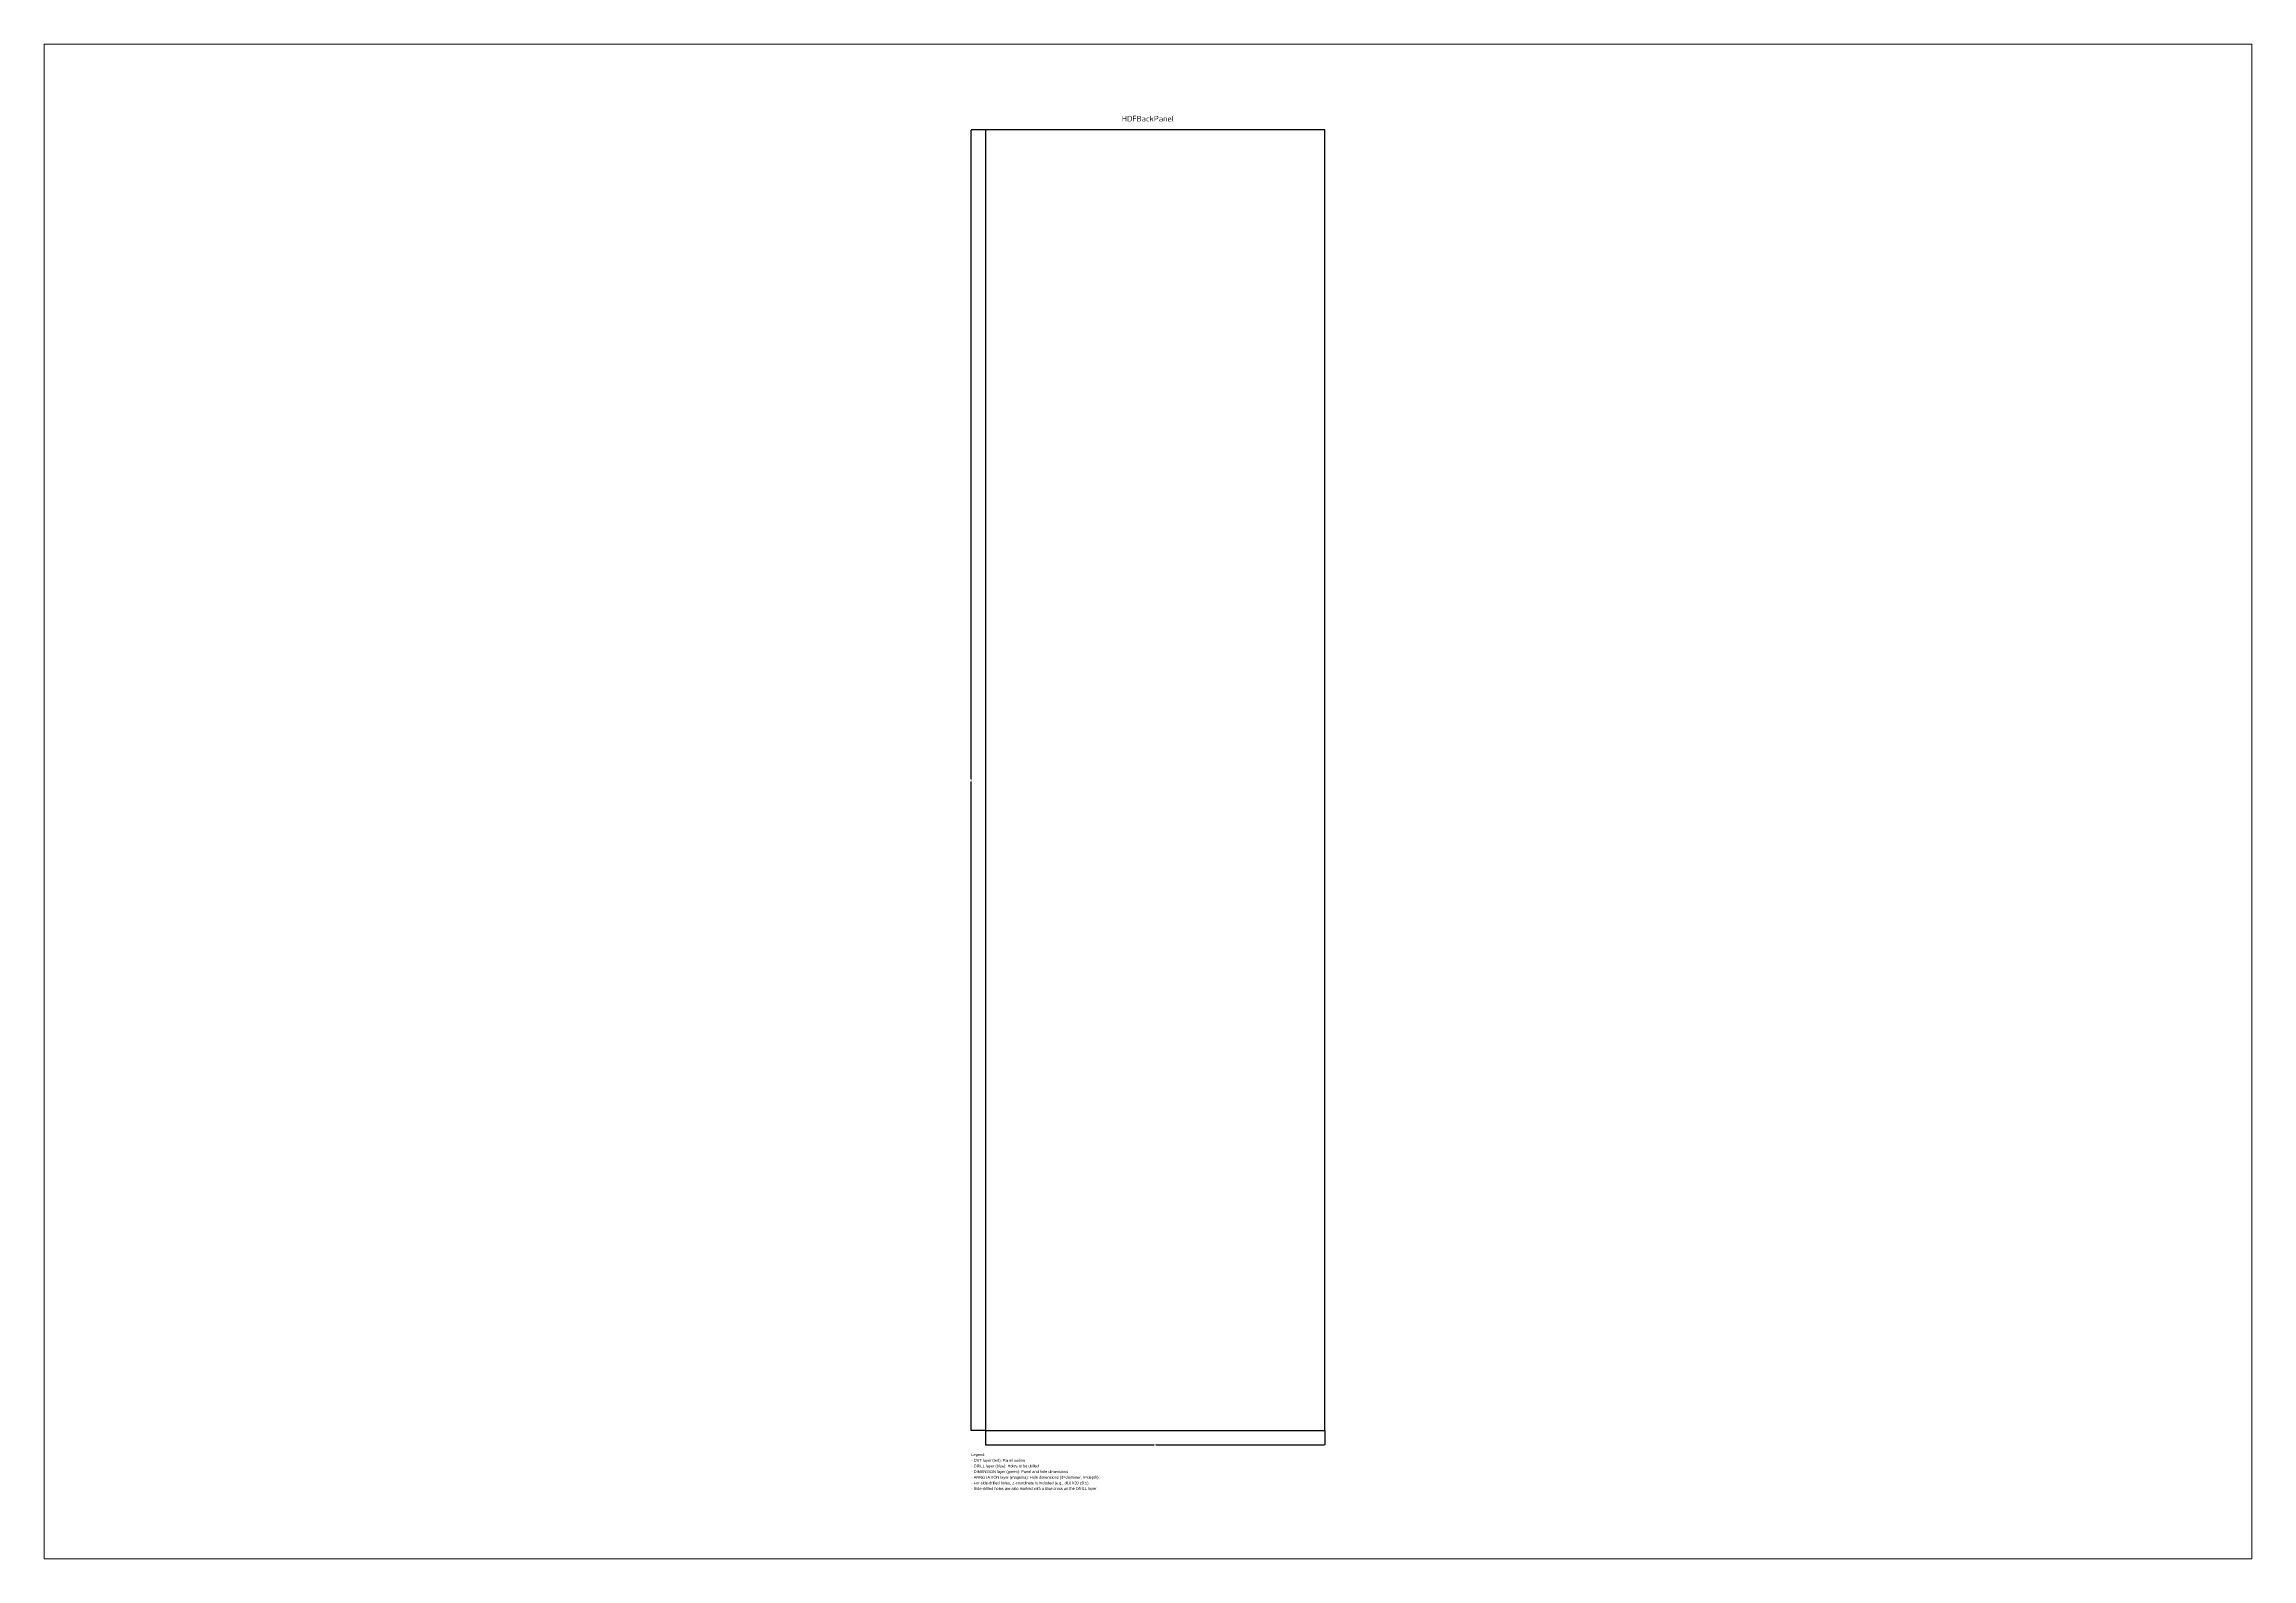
# Paper-space layout 'A4 landscape' of a CAD drawing. Header units: millimetres. Extents: x 10 to 287, y 10 to 200.
# The model-space entities are those that its viewports show. They can reach past a viewport. Long polylines and large blocks are cut down to what shows.
import ezdxf
from ezdxf.enums import TextEntityAlignment as Align

# ---------------------------------------------------------------- set-up
doc = ezdxf.new("R2010")
doc.units = ezdxf.units.MM
for name, color, linetype in [('ANNOTATION', 6, 'Continuous'), ('CUT', 1, 'Continuous'), ('DIMENSION', 3, 'Continuous'), ('VIEWPORTS', 7, 'Continuous')]:
    doc.layers.add(name, color=color, linetype=linetype)
doc.styles.add('Title', font='ISOCPEUR.ttf')
doc.dimstyles.get("Standard").update_dxf_attribs({"dimtxt": 2.5, "dimasz": 2.5, "dimexe": 1.25, "dimexo": 0.625, "dimtad": 1, "dimtxsty": 'Standard', "dimcen": 2.5, "dimazin": 3, "dimtfac": 1, "dimtmove": 0, "dimatfit": 3})

# ---------------------------------------------------------------- blocks, each defined once
blk = doc.blocks.new('_CLOSEDFILLED')
at = {"color": 0, "linetype": 'ByBlock'}
blk.add_solid([(-1, 0), (0, 0), (-1, 0)], dxfattribs=at)
blk = doc.blocks.new('*D0')
for p, q in [((0, 0), (0, -25)), ((600, 0), (600, -25)), ((0.25, -25), (298.5, -25)), ((301.5, -25), (599.75, -25))]:
    blk.add_line(p, q)
at = {"layer": 'Defpoints'}
for p in [(0, 0), (600, 0), (0, -25)]:
    blk.add_point(p, dxfattribs=at)
at = {"layer": 'DIMENSION', "xscale": 0.25, "yscale": 0.25, "rotation": 180}
blk.add_blockref('_CLOSEDFILLED', (0, -25), dxfattribs=at)
at = {"layer": 'DIMENSION', "xscale": 0.25, "yscale": 0.25}
blk.add_blockref('_CLOSEDFILLED', (600, -25), dxfattribs=at)
at = {"layer": 'DIMENSION', "insert": (300, -25), "char_height": 1, "attachment_point": 5}
blk.add_mtext('600', dxfattribs=at)
blk = doc.blocks.new('*D2')
for p, q in [((0, 2300), (-25, 2300)), ((-25, 1152), (-25, 2299.75)), ((-25, 0.25), (-25, 1148)), ((0, 0), (-25, 0))]:
    blk.add_line(p, q)
at = {"layer": 'Defpoints'}
for p in [(0, 2300), (-25, 0), (0, 0)]:
    blk.add_point(p, dxfattribs=at)
at = {"layer": 'DIMENSION', "xscale": 0.25, "yscale": 0.25}
for p, rotation in [((-25, 2300), 90), ((-25, 0), 270)]:
    blk.add_blockref('_CLOSEDFILLED', p, dxfattribs=dict(at, rotation=rotation))
at = {"layer": 'DIMENSION', "insert": (-25, 1150), "char_height": 1, "attachment_point": 5, "rotation": 90}
blk.add_mtext('2300', dxfattribs=at)

msp = doc.modelspace()

# ---------------------------------------------------------------- linework, layer by layer
at = {"layer": 'CUT'}
for p, q in [((600, 2300), (0, 2300)), ((0, 2300), (0, 0)), ((600, 0), (600, 2300)), ((0, 0), (600, 0))]:
    msp.add_line(p, q, dxfattribs=at)

# ---------------------------------------------------------------- texts
at = {"layer": 'ANNOTATION', "style": 'Title'}
msp.add_text('HDFBackPanel', height=10, dxfattribs=at).set_placement((287.5, 2320), align=Align.MIDDLE_CENTER)
at = {"layer": 'ANNOTATION'}
for s, p in [('- CUT layer (red): Panel outline', (-25, -55)), ('- DRILL layer (blue): Holes to be drilled', (-25, -65)), ('- DIMENSION layer (green): Panel and hole dimensions', (-25, -75)), ('Legend:', (-25, -45)), ('- ANNOTATION layer (magenta): Hole dimensions (d=diameter, h=depth).', (-25, -85)), ('- For side-drilled holes, Z-coordinate is included (e.g., d10 h20 z9.5).', (-25, -95)), ('- Side-drilled holes are also marked with a blue cross on the DRILL layer.', (-25, -105))]:
    msp.add_text(s, height=5, dxfattribs=at).set_placement(p)

# ---------------------------------------------------------------- dimensions: what is measured, and where the dimension line sits
at = {"layer": 'DIMENSION'}
dim = msp.add_linear_dim(base=(-25, 0), p1=(0, 0), p2=(0, 2300), angle=90, dimstyle='Standard', dxfattribs=at)
dim.commit()
dim.dimension.update_dxf_attribs({"geometry": '*D2', "text_midpoint": (-25, 1150)})
dim = msp.add_linear_dim(base=(0, -25), p1=(0, 0), p2=(600, 0), dimstyle='Standard', dxfattribs=at)
dim.commit()
dim.dimension.update_dxf_attribs({"geometry": '*D0', "text_midpoint": (300, -25)})

psp = doc.layouts.new('A4 landscape')

# ---------------------------------------------------------------- viewports
at = {"layer": 'VIEWPORTS'}
psp.add_viewport(center=(148.5, 105), size=(277, 190), view_center_point=(287.5, 1112.5), view_height=2678.5, dxfattribs=at)

doc.saveas('drawing.dxf')
